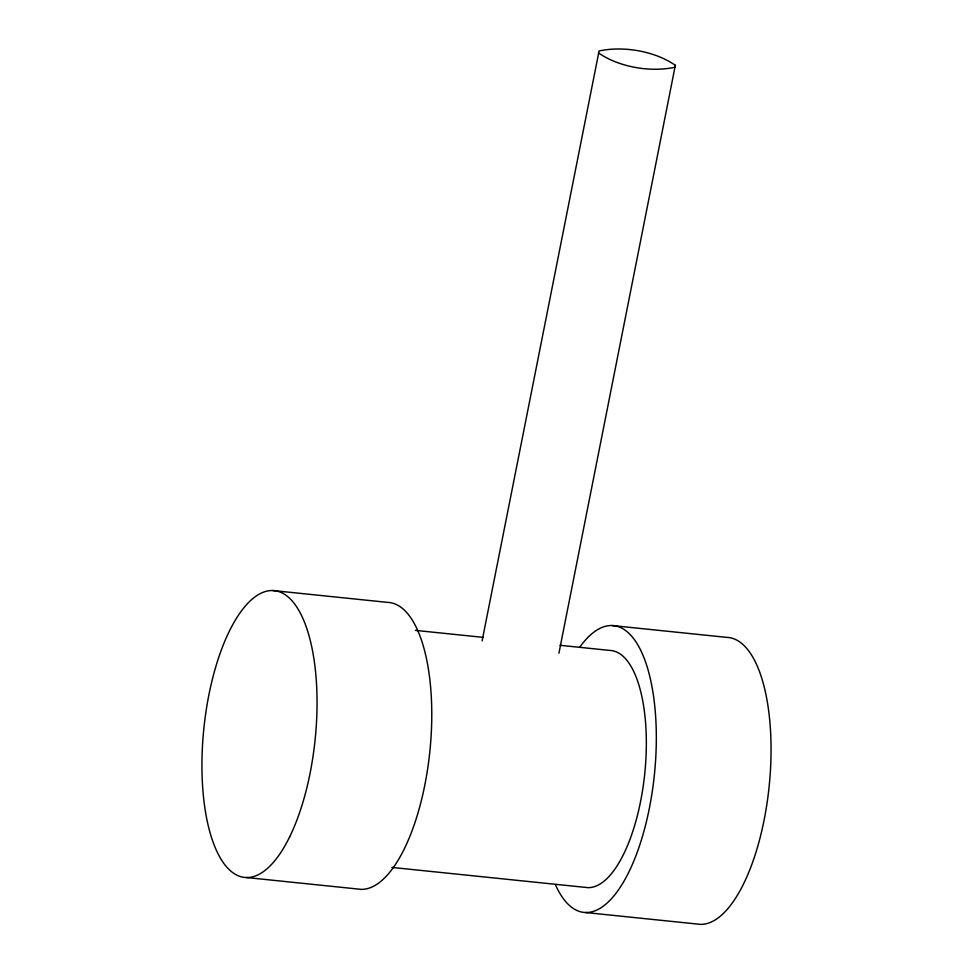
<?xml version="1.0" encoding="UTF-8"?>
<svg xmlns="http://www.w3.org/2000/svg" width="973" height="973" viewBox="0 0 973 973"><rect width="100%" height="100%" fill="white"/><g stroke="black" fill="none" stroke-linecap="round" stroke-linejoin="round"><path stroke-width="1.46" d="M482.109 640.879L599.076 50.961C623.511 45.719 654.732 51.058 675.347 65.288L558.928 653.211M675.347 65.288L674.8 67.283C650.353 72.525 619.132 67.173 598.517 52.956M272.793 590.538L387.534 602.372A144.15 55.911 -84.1 0 1 430.212 747.775A144.15 55.911 -84.1 0 1 360.922 889.346L246.181 877.5M612.078 625.542L726.819 637.376A144.15 55.911 -84.1 0 1 769.497 782.779A144.15 55.911 -84.1 0 1 700.207 924.35L585.466 912.516M415.362 630.37L483.18 637.364M560.047 645.294L609.767 650.426A119.144 46.218 -84.1 0 1 645.05 770.604A119.144 46.218 -84.1 0 1 587.777 887.631L391.864 867.417M579.932 646.96A144.15 55.911 -84.1 0 1 650.268 678.461A144.15 55.911 -84.1 0 1 630.905 867.721A144.15 55.911 -84.1 0 1 555.571 885.053M289.674 836.829A144.15 55.911 -84.1 0 0 286.828 595.914A144.15 55.911 -84.1 0 0 201.958 769.302A144.15 55.911 -84.1 0 0 289.674 836.829"/></g></svg>
